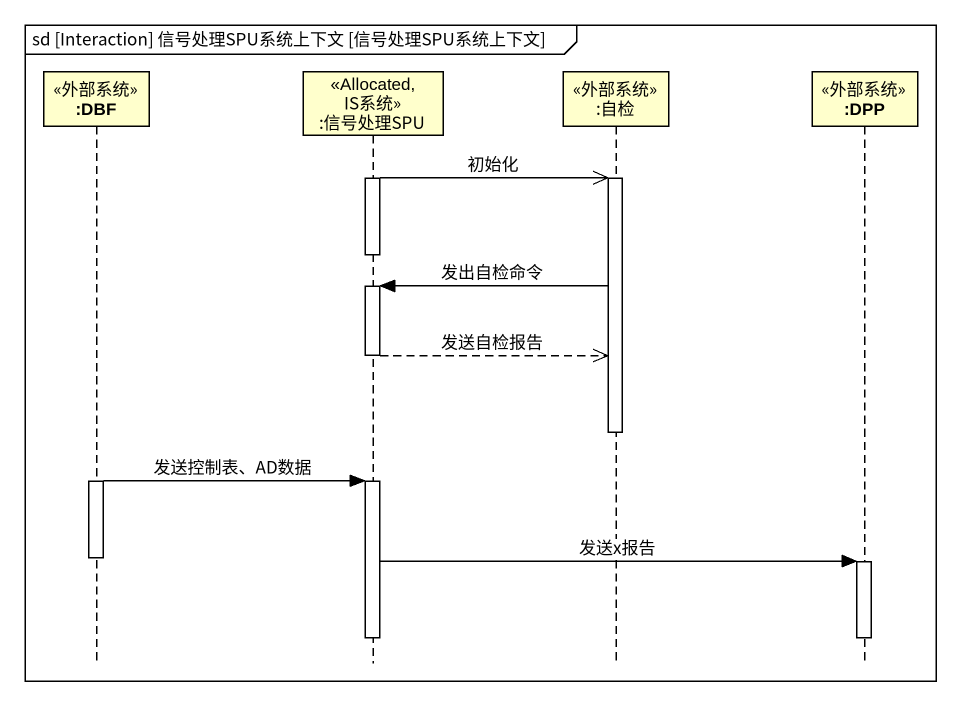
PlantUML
@startuml
mainframe sd [Interaction] 信号处理SPU系统上下文 [信号处理SPU系统上下文]
hide footbox
participant ":DBF" as DBF <<外部系统>>
participant ":信号处理SPU" as 信号处理SPU <<Allocated, IS系统>>
participant ":自检" as 自检 <<外部系统>>
participant ":DPP" as DPP <<外部系统>>

activate 信号处理SPU
信号处理SPU ->> 自检 : 初始化
activate 自检
deactivate 信号处理SPU
自检 -> 信号处理SPU : 发出自检命令
activate 信号处理SPU
信号处理SPU -->> 自检 : 发送自检报告
deactivate 信号处理SPU
deactivate 自检
activate DBF
DBF -> 信号处理SPU : 发送控制表、AD数据
activate 信号处理SPU
deactivate DBF
信号处理SPU -> DPP : 发送x报告
activate DPP
deactivate 信号处理SPU
deactivate DPP
@enduml
